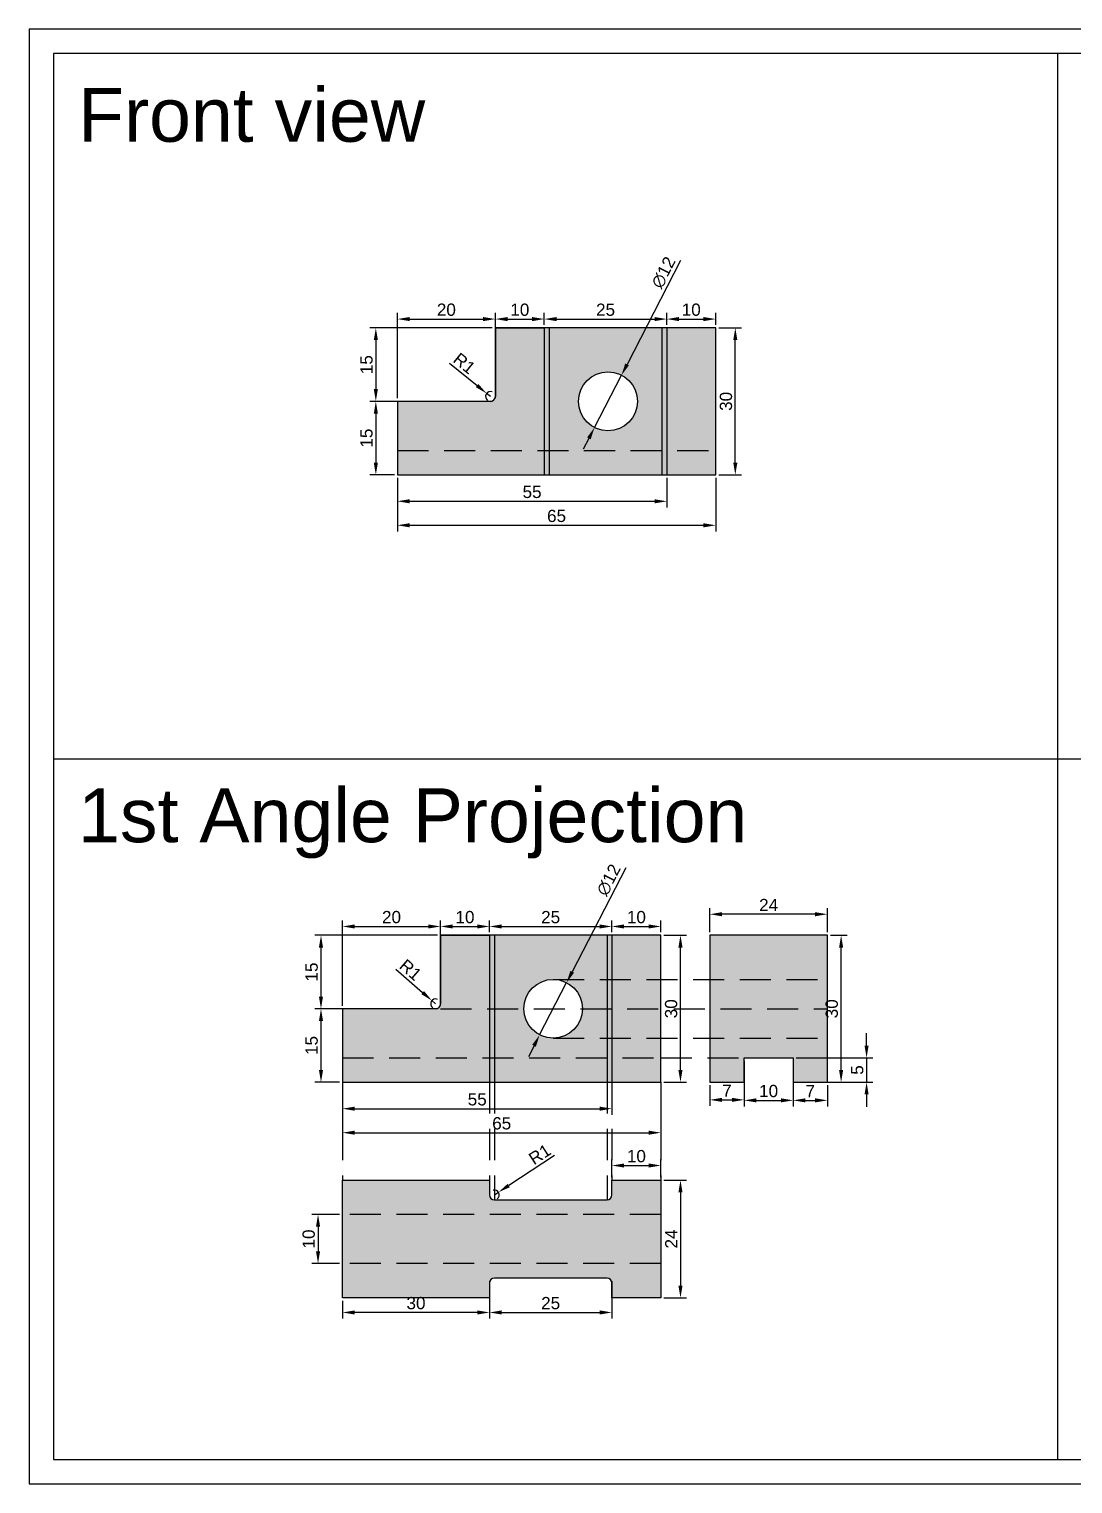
# Model space of a CAD drawing. Header units: millimetres. Extents: x 0 to 420, y 0 to 297.
# Drawn here: x 0 to 213.1, y 0 to 297 of the extents above; entities that cross this region are included whole.
import ezdxf

# ---------------------------------------------------------------- set-up
doc = ezdxf.new("R2010")
doc.units = ezdxf.units.MM
doc.linetypes.add('DASHED2', pattern=[9.525, 6.35, -3.175])
doc.styles.get("Standard").update_dxf_attribs({"font": 'arial.ttf'})
doc.dimstyles.new('ISO-25', dxfattribs={"dimtxt": 2.5, "dimasz": 2.5, "dimexe": 1.25, "dimexo": 0.625, "dimtad": 1, "dimtxsty": 'Standard', "dimcen": 2.5, "dimadec": 0, "dimazin": 0, "dimtfac": 1, "dimtmove": 0, "dimatfit": 3, "dimfxl": 1, "dimarcsym": 0})

# ---------------------------------------------------------------- blocks, each defined once
blk = doc.blocks.new('*D3')
at = {"color": 0, "lineweight": -2, "transparency": 16777216}
for p, q in [((84, 112.62), (84, 115.05)), ((86.5, 113.8), (91.5, 113.8)), ((94, 112.62), (94, 115.05))]:
    blk.add_line(p, q, dxfattribs=at)
at = {"color": 0, "transparency": 16777216}
for points in [[(86.5, 114.22), (86.5, 113.38), (84, 113.8)], [(91.5, 114.22), (91.5, 113.38), (94, 113.8)]]:
    blk.add_solid(points, dxfattribs=at)
at = {"layer": 'Defpoints', "color": 0, "transparency": 16777216}
for p in [(94, 113.8), (84, 112), (94, 112)]:
    blk.add_point(p, dxfattribs=at)
at = {"color": 0, "transparency": 16777216, "insert": (89, 115.7), "char_height": 2.5, "attachment_point": 5}
blk.add_mtext('10', dxfattribs=at)
blk = doc.blocks.new('*D5')
at = {"color": 0, "lineweight": -2, "transparency": 16777216}
for p, q in [((94, 112.62), (94, 115.05)), ((96.5, 113.8), (116.5, 113.8)), ((119, 112.62), (119, 115.05))]:
    blk.add_line(p, q, dxfattribs=at)
at = {"color": 0, "transparency": 16777216}
for points in [[(96.5, 114.22), (96.5, 113.38), (94, 113.8)], [(116.5, 114.22), (116.5, 113.38), (119, 113.8)]]:
    blk.add_solid(points, dxfattribs=at)
at = {"layer": 'Defpoints', "color": 0, "transparency": 16777216}
for p in [(119, 113.8), (94, 112), (119, 112)]:
    blk.add_point(p, dxfattribs=at)
at = {"color": 0, "transparency": 16777216, "insert": (106.5, 115.7), "char_height": 2.5, "attachment_point": 5}
blk.add_mtext('25', dxfattribs=at)
blk = doc.blocks.new('*D6')
at = {"color": 0, "lineweight": -2, "transparency": 16777216}
for p, q in [((119, 112.62), (119, 115.05)), ((121.5, 113.8), (126.5, 113.8)), ((129, 112.62), (129, 115.05))]:
    blk.add_line(p, q, dxfattribs=at)
at = {"color": 0, "transparency": 16777216}
for points in [[(121.5, 114.22), (121.5, 113.38), (119, 113.8)], [(126.5, 114.22), (126.5, 113.38), (129, 113.8)]]:
    blk.add_solid(points, dxfattribs=at)
at = {"layer": 'Defpoints', "color": 0, "transparency": 16777216}
for p in [(129, 113.8), (119, 112), (129, 112)]:
    blk.add_point(p, dxfattribs=at)
at = {"color": 0, "transparency": 16777216, "insert": (124, 115.7), "char_height": 2.5, "attachment_point": 5}
blk.add_mtext('10', dxfattribs=at)
blk = doc.blocks.new('*D7')
at = {"color": 0, "lineweight": -2, "transparency": 16777216}
for p, q in [((129.63, 112), (134.25, 112)), ((133, 84.5), (133, 109.5)), ((129.63, 82), (134.25, 82))]:
    blk.add_line(p, q, dxfattribs=at)
at = {"color": 0, "transparency": 16777216}
for points in [[(132.58, 109.5), (133.42, 109.5), (133, 112)], [(132.58, 84.5), (133.42, 84.5), (133, 82)]]:
    blk.add_solid(points, dxfattribs=at)
at = {"layer": 'Defpoints', "color": 0, "transparency": 16777216}
for p in [(129, 112), (133, 112), (129, 82)]:
    blk.add_point(p, dxfattribs=at)
at = {"color": 0, "transparency": 16777216, "insert": (131.1, 97), "char_height": 2.5, "attachment_point": 5, "rotation": 90}
blk.add_mtext('30', dxfattribs=at)
blk = doc.blocks.new('*D8')
at = {"color": 0, "lineweight": -2, "transparency": 16777216}
for p, q in [((83.38, 112), (58.35, 112)), ((59.6, 109.5), (59.6, 99.5)), ((83.38, 97), (58.35, 97))]:
    blk.add_line(p, q, dxfattribs=at)
at = {"color": 0, "transparency": 16777216}
for points in [[(59.18, 109.5), (60.02, 109.5), (59.6, 112)], [(59.18, 99.5), (60.02, 99.5), (59.6, 97)]]:
    blk.add_solid(points, dxfattribs=at)
at = {"layer": 'Defpoints', "color": 0, "transparency": 16777216}
for p in [(84, 112), (59.6, 97), (84, 97)]:
    blk.add_point(p, dxfattribs=at)
at = {"color": 0, "transparency": 16777216, "insert": (57.7, 104.5), "char_height": 2.5, "attachment_point": 5, "rotation": 90}
blk.add_mtext('15', dxfattribs=at)
blk = doc.blocks.new('*D9')
at = {"color": 0, "lineweight": -2, "transparency": 16777216}
for p, q in [((64, 97.62), (64, 115.05)), ((66.5, 113.8), (81.5, 113.8)), ((84, 97.62), (84, 115.05))]:
    blk.add_line(p, q, dxfattribs=at)
at = {"color": 0, "transparency": 16777216}
for points in [[(66.5, 114.22), (66.5, 113.38), (64, 113.8)], [(81.5, 114.22), (81.5, 113.38), (84, 113.8)]]:
    blk.add_solid(points, dxfattribs=at)
at = {"layer": 'Defpoints', "color": 0, "transparency": 16777216}
for p in [(84, 113.8), (64, 97), (84, 97)]:
    blk.add_point(p, dxfattribs=at)
at = {"color": 0, "transparency": 16777216, "insert": (74, 115.7), "char_height": 2.5, "attachment_point": 5}
blk.add_mtext('20', dxfattribs=at)
blk = doc.blocks.new('*D10')
at = {"color": 0, "lineweight": -2, "transparency": 16777216}
for p, q in [((63.38, 97), (58.35, 97)), ((59.6, 94.5), (59.6, 84.5)), ((63.38, 82), (58.35, 82))]:
    blk.add_line(p, q, dxfattribs=at)
at = {"color": 0, "transparency": 16777216}
for points in [[(59.18, 94.5), (60.02, 94.5), (59.6, 97)], [(59.18, 84.5), (60.02, 84.5), (59.6, 82)]]:
    blk.add_solid(points, dxfattribs=at)
at = {"layer": 'Defpoints', "color": 0, "transparency": 16777216}
for p in [(64, 97), (59.6, 82), (64, 82)]:
    blk.add_point(p, dxfattribs=at)
at = {"color": 0, "transparency": 16777216, "insert": (57.7, 89.5), "char_height": 2.5, "attachment_point": 5, "rotation": 90}
blk.add_mtext('15', dxfattribs=at)
blk = doc.blocks.new('*D11')
at = {"color": 0, "lineweight": -2, "transparency": 16777216}
for p, q in [((64, 81.38), (64, 70.45)), ((129, 81.38), (129, 70.45)), ((66.5, 71.7), (126.5, 71.7))]:
    blk.add_line(p, q, dxfattribs=at)
at = {"color": 0, "transparency": 16777216}
for points in [[(66.5, 72.12), (66.5, 71.28), (64, 71.7)], [(126.5, 72.12), (126.5, 71.28), (129, 71.7)]]:
    blk.add_solid(points, dxfattribs=at)
at = {"layer": 'Defpoints', "color": 0, "transparency": 16777216}
for p in [(64, 82), (129, 82), (129, 71.7)]:
    blk.add_point(p, dxfattribs=at)
at = {"color": 0, "transparency": 16777216, "insert": (96.5, 73.6), "char_height": 2.5, "attachment_point": 5}
blk.add_mtext('65', dxfattribs=at)
blk = doc.blocks.new('*D12')
at = {"color": 0, "lineweight": -2, "transparency": 16777216}
for p, q in [((64, 81.38), (64, 75.35)), ((119, 81.38), (119, 75.35)), ((66.5, 76.6), (116.5, 76.6))]:
    blk.add_line(p, q, dxfattribs=at)
at = {"color": 0, "transparency": 16777216}
for points in [[(66.5, 77.02), (66.5, 76.18), (64, 76.6)], [(116.5, 77.02), (116.5, 76.18), (119, 76.6)]]:
    blk.add_solid(points, dxfattribs=at)
at = {"layer": 'Defpoints', "color": 0, "transparency": 16777216}
for p in [(64, 82), (119, 82), (119, 76.6)]:
    blk.add_point(p, dxfattribs=at)
at = {"color": 0, "transparency": 16777216, "insert": (91.5, 78.5), "char_height": 2.5, "attachment_point": 5}
blk.add_mtext('55', dxfattribs=at)
blk = doc.blocks.new('*D13')
at = {"color": 0, "lineweight": -2, "transparency": 16777216}
for p, q in [((121.82, 125.74), (110.9, 104.55)), ((104.25, 91.67), (109.75, 102.33)), ((103.1, 89.45), (101.96, 87.22))]:
    blk.add_line(p, q, dxfattribs=at)
at = {"color": 0, "transparency": 16777216}
for points in [[(110.53, 104.75), (111.27, 104.36), (109.75, 102.33)], [(102.73, 89.64), (103.47, 89.25), (104.25, 91.67)]]:
    blk.add_solid(points, dxfattribs=at)
at = {"layer": 'Defpoints', "color": 0, "transparency": 16777216}
for p in [(109.75, 102.33), (104.25, 91.67)]:
    blk.add_point(p, dxfattribs=at)
at = {"color": 0, "transparency": 16777216, "insert": (118.35, 123.3), "char_height": 2.5, "attachment_point": 5, "rotation": 62.7177}
blk.add_mtext('∅12', dxfattribs=at)
blk = doc.blocks.new('*D14')
at = {"color": 0, "lineweight": -2, "transparency": 16777216}
for p, q in [((95.2, 236.62), (95.2, 239.05)), ((97.7, 237.8), (102.7, 237.8)), ((105.2, 236.62), (105.2, 239.05))]:
    blk.add_line(p, q, dxfattribs=at)
at = {"color": 0, "transparency": 16777216}
for points in [[(97.7, 238.22), (97.7, 237.38), (95.2, 237.8)], [(102.7, 238.22), (102.7, 237.38), (105.2, 237.8)]]:
    blk.add_solid(points, dxfattribs=at)
at = {"layer": 'Defpoints', "color": 0, "transparency": 16777216}
for p in [(105.2, 237.8), (95.2, 236), (105.2, 236)]:
    blk.add_point(p, dxfattribs=at)
at = {"color": 0, "transparency": 16777216, "insert": (100.2, 239.7), "char_height": 2.5, "attachment_point": 5}
blk.add_mtext('10', dxfattribs=at)
blk = doc.blocks.new('*D15')
at = {"color": 0, "lineweight": -2, "transparency": 16777216}
for p, q in [((105.2, 236.62), (105.2, 239.05)), ((107.7, 237.8), (127.7, 237.8)), ((130.2, 236.62), (130.2, 239.05))]:
    blk.add_line(p, q, dxfattribs=at)
at = {"color": 0, "transparency": 16777216}
for points in [[(107.7, 238.22), (107.7, 237.38), (105.2, 237.8)], [(127.7, 238.22), (127.7, 237.38), (130.2, 237.8)]]:
    blk.add_solid(points, dxfattribs=at)
at = {"layer": 'Defpoints', "color": 0, "transparency": 16777216}
for p in [(130.2, 237.8), (105.2, 236), (130.2, 236)]:
    blk.add_point(p, dxfattribs=at)
at = {"color": 0, "transparency": 16777216, "insert": (117.7, 239.7), "char_height": 2.5, "attachment_point": 5}
blk.add_mtext('25', dxfattribs=at)
blk = doc.blocks.new('*D16')
at = {"color": 0, "lineweight": -2, "transparency": 16777216}
for p, q in [((130.2, 236.62), (130.2, 239.05)), ((132.7, 237.8), (137.7, 237.8)), ((140.2, 236.62), (140.2, 239.05))]:
    blk.add_line(p, q, dxfattribs=at)
at = {"color": 0, "transparency": 16777216}
for points in [[(132.7, 238.22), (132.7, 237.38), (130.2, 237.8)], [(137.7, 238.22), (137.7, 237.38), (140.2, 237.8)]]:
    blk.add_solid(points, dxfattribs=at)
at = {"layer": 'Defpoints', "color": 0, "transparency": 16777216}
for p in [(140.2, 237.8), (130.2, 236), (140.2, 236)]:
    blk.add_point(p, dxfattribs=at)
at = {"color": 0, "transparency": 16777216, "insert": (135.2, 239.7), "char_height": 2.5, "attachment_point": 5}
blk.add_mtext('10', dxfattribs=at)
blk = doc.blocks.new('*D20')
at = {"color": 0, "lineweight": -2, "transparency": 16777216}
for p, q in [((140.83, 236), (145.45, 236)), ((144.2, 208.5), (144.2, 233.5)), ((140.83, 206), (145.45, 206))]:
    blk.add_line(p, q, dxfattribs=at)
at = {"color": 0, "transparency": 16777216}
for points in [[(143.78, 233.5), (144.62, 233.5), (144.2, 236)], [(143.78, 208.5), (144.62, 208.5), (144.2, 206)]]:
    blk.add_solid(points, dxfattribs=at)
at = {"layer": 'Defpoints', "color": 0, "transparency": 16777216}
for p in [(140.2, 236), (144.2, 236), (140.2, 206)]:
    blk.add_point(p, dxfattribs=at)
at = {"color": 0, "transparency": 16777216, "insert": (142.3, 221), "char_height": 2.5, "attachment_point": 5, "rotation": 90}
blk.add_mtext('30', dxfattribs=at)
blk = doc.blocks.new('*D17')
at = {"color": 0, "lineweight": -2, "transparency": 16777216}
for p, q in [((94.58, 236), (69.55, 236)), ((70.8, 233.5), (70.8, 223.5)), ((94.58, 221), (69.55, 221))]:
    blk.add_line(p, q, dxfattribs=at)
at = {"color": 0, "transparency": 16777216}
for points in [[(70.38, 233.5), (71.22, 233.5), (70.8, 236)], [(70.38, 223.5), (71.22, 223.5), (70.8, 221)]]:
    blk.add_solid(points, dxfattribs=at)
at = {"layer": 'Defpoints', "color": 0, "transparency": 16777216}
for p in [(95.2, 236), (70.8, 221), (95.2, 221)]:
    blk.add_point(p, dxfattribs=at)
at = {"color": 0, "transparency": 16777216, "insert": (68.9, 228.5), "char_height": 2.5, "attachment_point": 5, "rotation": 90}
blk.add_mtext('15', dxfattribs=at)
blk = doc.blocks.new('*D18')
at = {"color": 0, "lineweight": -2, "transparency": 16777216}
for p, q in [((75.2, 221.62), (75.2, 239.05)), ((77.7, 237.8), (92.7, 237.8)), ((95.2, 221.62), (95.2, 239.05))]:
    blk.add_line(p, q, dxfattribs=at)
at = {"color": 0, "transparency": 16777216}
for points in [[(77.7, 238.22), (77.7, 237.38), (75.2, 237.8)], [(92.7, 238.22), (92.7, 237.38), (95.2, 237.8)]]:
    blk.add_solid(points, dxfattribs=at)
at = {"layer": 'Defpoints', "color": 0, "transparency": 16777216}
for p in [(95.2, 237.8), (75.2, 221), (95.2, 221)]:
    blk.add_point(p, dxfattribs=at)
at = {"color": 0, "transparency": 16777216, "insert": (85.2, 239.7), "char_height": 2.5, "attachment_point": 5}
blk.add_mtext('20', dxfattribs=at)
blk = doc.blocks.new('*D21')
at = {"color": 0, "lineweight": -2, "transparency": 16777216}
for p, q in [((74.58, 221), (69.55, 221)), ((70.8, 218.5), (70.8, 208.5)), ((74.58, 206), (69.55, 206))]:
    blk.add_line(p, q, dxfattribs=at)
at = {"color": 0, "transparency": 16777216}
for points in [[(70.38, 218.5), (71.22, 218.5), (70.8, 221)], [(70.38, 208.5), (71.22, 208.5), (70.8, 206)]]:
    blk.add_solid(points, dxfattribs=at)
at = {"layer": 'Defpoints', "color": 0, "transparency": 16777216}
for p in [(75.2, 221), (70.8, 206), (75.2, 206)]:
    blk.add_point(p, dxfattribs=at)
at = {"color": 0, "transparency": 16777216, "insert": (68.9, 213.5), "char_height": 2.5, "attachment_point": 5, "rotation": 90}
blk.add_mtext('15', dxfattribs=at)
blk = doc.blocks.new('*D22')
at = {"color": 0, "lineweight": -2, "transparency": 16777216}
for p, q in [((75.2, 205.38), (75.2, 194.45)), ((140.2, 205.38), (140.2, 194.45)), ((77.7, 195.7), (137.7, 195.7))]:
    blk.add_line(p, q, dxfattribs=at)
at = {"color": 0, "transparency": 16777216}
for points in [[(77.7, 196.12), (77.7, 195.28), (75.2, 195.7)], [(137.7, 196.12), (137.7, 195.28), (140.2, 195.7)]]:
    blk.add_solid(points, dxfattribs=at)
at = {"layer": 'Defpoints', "color": 0, "transparency": 16777216}
for p in [(75.2, 206), (140.2, 206), (140.2, 195.7)]:
    blk.add_point(p, dxfattribs=at)
at = {"color": 0, "transparency": 16777216, "insert": (107.7, 197.6), "char_height": 2.5, "attachment_point": 5}
blk.add_mtext('65', dxfattribs=at)
blk = doc.blocks.new('*D19')
at = {"color": 0, "lineweight": -2, "transparency": 16777216}
for p, q in [((75.2, 205.38), (75.2, 199.35)), ((130.2, 205.38), (130.2, 199.35)), ((77.7, 200.6), (127.7, 200.6))]:
    blk.add_line(p, q, dxfattribs=at)
at = {"color": 0, "transparency": 16777216}
for points in [[(77.7, 201.02), (77.7, 200.18), (75.2, 200.6)], [(127.7, 201.02), (127.7, 200.18), (130.2, 200.6)]]:
    blk.add_solid(points, dxfattribs=at)
at = {"layer": 'Defpoints', "color": 0, "transparency": 16777216}
for p in [(75.2, 206), (130.2, 206), (130.2, 200.6)]:
    blk.add_point(p, dxfattribs=at)
at = {"color": 0, "transparency": 16777216, "insert": (102.7, 202.5), "char_height": 2.5, "attachment_point": 5}
blk.add_mtext('55', dxfattribs=at)
blk = doc.blocks.new('*D23')
at = {"color": 0, "lineweight": -2, "transparency": 16777216}
for p, q in [((133.02, 249.74), (122.1, 228.55)), ((115.45, 215.67), (120.95, 226.33)), ((114.3, 213.45), (113.16, 211.22))]:
    blk.add_line(p, q, dxfattribs=at)
at = {"color": 0, "transparency": 16777216}
for points in [[(121.73, 228.75), (122.47, 228.36), (120.95, 226.33)], [(113.93, 213.64), (114.67, 213.25), (115.45, 215.67)]]:
    blk.add_solid(points, dxfattribs=at)
at = {"layer": 'Defpoints', "color": 0, "transparency": 16777216}
for p in [(120.95, 226.33), (115.45, 215.67)]:
    blk.add_point(p, dxfattribs=at)
at = {"color": 0, "transparency": 16777216, "insert": (129.55, 247.3), "char_height": 2.5, "attachment_point": 5, "rotation": 62.7177}
blk.add_mtext('∅12', dxfattribs=at)
blk = doc.blocks.new('*D24')
at = {"color": 0, "lineweight": -2, "transparency": 16777216}
for p, q in [((139, 112.62), (139, 117.55)), ((160.5, 116.3), (141.5, 116.3)), ((163, 112.62), (163, 117.55))]:
    blk.add_line(p, q, dxfattribs=at)
at = {"color": 0, "transparency": 16777216}
for points in [[(141.5, 116.72), (141.5, 115.88), (139, 116.3)], [(160.5, 116.72), (160.5, 115.88), (163, 116.3)]]:
    blk.add_solid(points, dxfattribs=at)
at = {"layer": 'Defpoints', "color": 0, "transparency": 16777216}
for p in [(139, 116.3), (139, 112), (163, 112)]:
    blk.add_point(p, dxfattribs=at)
at = {"color": 0, "transparency": 16777216, "insert": (151, 118.18), "char_height": 2.5, "attachment_point": 5}
blk.add_mtext('24', dxfattribs=at)
blk = doc.blocks.new('*D25')
at = {"color": 0, "lineweight": -2, "transparency": 16777216}
for p, q in [((163.63, 112), (167.05, 112)), ((165.8, 84.5), (165.8, 109.5)), ((163.63, 82), (167.05, 82))]:
    blk.add_line(p, q, dxfattribs=at)
at = {"color": 0, "transparency": 16777216}
for points in [[(165.38, 109.5), (166.22, 109.5), (165.8, 112)], [(165.38, 84.5), (166.22, 84.5), (165.8, 82)]]:
    blk.add_solid(points, dxfattribs=at)
at = {"layer": 'Defpoints', "color": 0, "transparency": 16777216}
for p in [(163, 112), (165.8, 112), (163, 82)]:
    blk.add_point(p, dxfattribs=at)
at = {"color": 0, "transparency": 16777216, "insert": (163.9, 97), "char_height": 2.5, "attachment_point": 5, "rotation": 90}
blk.add_mtext('30', dxfattribs=at)
blk = doc.blocks.new('*D26')
at = {"color": 0, "lineweight": -2, "transparency": 16777216}
for p, q in [((146, 86.38), (146, 77.05)), ((156, 86.38), (156, 77.05)), ((148.5, 78.3), (153.5, 78.3))]:
    blk.add_line(p, q, dxfattribs=at)
at = {"color": 0, "transparency": 16777216}
for points in [[(148.5, 78.72), (148.5, 77.88), (146, 78.3)], [(153.5, 78.72), (153.5, 77.88), (156, 78.3)]]:
    blk.add_solid(points, dxfattribs=at)
at = {"layer": 'Defpoints', "color": 0, "transparency": 16777216}
for p in [(146, 87), (156, 87), (156, 78.3)]:
    blk.add_point(p, dxfattribs=at)
at = {"color": 0, "transparency": 16777216, "insert": (151, 80.2), "char_height": 2.5, "attachment_point": 5}
blk.add_mtext('10', dxfattribs=at)
blk = doc.blocks.new('*D27')
at = {"color": 0, "lineweight": -2, "transparency": 16777216}
for p, q in [((139, 81.38), (139, 77.15)), ((146, 81.38), (146, 77.15)), ((141.5, 78.4), (143.5, 78.4))]:
    blk.add_line(p, q, dxfattribs=at)
at = {"color": 0, "transparency": 16777216}
for points in [[(141.5, 78.82), (141.5, 77.98), (139, 78.4)], [(143.5, 78.82), (143.5, 77.98), (146, 78.4)]]:
    blk.add_solid(points, dxfattribs=at)
at = {"layer": 'Defpoints', "color": 0, "transparency": 16777216}
for p in [(139, 82), (146, 82), (146, 78.4)]:
    blk.add_point(p, dxfattribs=at)
at = {"color": 0, "transparency": 16777216, "insert": (142.5, 80.28), "char_height": 2.5, "attachment_point": 5}
blk.add_mtext('7', dxfattribs=at)
blk = doc.blocks.new('*D28')
at = {"color": 0, "lineweight": -2, "transparency": 16777216}
for p, q in [((156, 81.38), (156, 77.05)), ((163, 81.38), (163, 77.05)), ((158.5, 78.3), (160.5, 78.3))]:
    blk.add_line(p, q, dxfattribs=at)
at = {"color": 0, "transparency": 16777216}
for points in [[(158.5, 78.72), (158.5, 77.88), (156, 78.3)], [(160.5, 78.72), (160.5, 77.88), (163, 78.3)]]:
    blk.add_solid(points, dxfattribs=at)
at = {"layer": 'Defpoints', "color": 0, "transparency": 16777216}
for p in [(156, 82), (163, 82), (163, 78.3)]:
    blk.add_point(p, dxfattribs=at)
at = {"color": 0, "transparency": 16777216, "insert": (159.5, 80.18), "char_height": 2.5, "attachment_point": 5}
blk.add_mtext('7', dxfattribs=at)
blk = doc.blocks.new('*D29')
at = {"color": 0, "lineweight": -2, "transparency": 16777216}
for p, q in [((171, 89.5), (171, 92)), ((156.63, 87), (172.25, 87)), ((171, 87), (171, 82)), ((156.63, 82), (172.25, 82)), ((171, 79.5), (171, 77))]:
    blk.add_line(p, q, dxfattribs=at)
at = {"color": 0, "transparency": 16777216}
for points in [[(170.58, 89.5), (171.42, 89.5), (171, 87)], [(170.58, 79.5), (171.42, 79.5), (171, 82)]]:
    blk.add_solid(points, dxfattribs=at)
at = {"layer": 'Defpoints', "color": 0, "transparency": 16777216}
for p in [(156, 87), (156, 82), (171, 82)]:
    blk.add_point(p, dxfattribs=at)
at = {"color": 0, "transparency": 16777216, "insert": (169.1, 84.5), "char_height": 2.5, "attachment_point": 5, "rotation": 90}
blk.add_mtext('5', dxfattribs=at)
blk = doc.blocks.new('*D31')
at = {"color": 0, "lineweight": -2, "transparency": 16777216}
for p, q in [((129.63, 62), (134.25, 62)), ((133, 59.5), (133, 40.5)), ((129.63, 38), (134.25, 38))]:
    blk.add_line(p, q, dxfattribs=at)
at = {"color": 0, "transparency": 16777216}
for points in [[(132.58, 59.5), (133.42, 59.5), (133, 62)], [(132.58, 40.5), (133.42, 40.5), (133, 38)]]:
    blk.add_solid(points, dxfattribs=at)
at = {"layer": 'Defpoints', "color": 0, "transparency": 16777216}
for p in [(129, 62), (129, 38), (133, 38)]:
    blk.add_point(p, dxfattribs=at)
at = {"color": 0, "transparency": 16777216, "insert": (131.12, 50), "char_height": 2.5, "attachment_point": 5, "rotation": 90}
blk.add_mtext('24', dxfattribs=at)
blk = doc.blocks.new('*D32')
at = {"color": 0, "lineweight": -2, "transparency": 16777216}
for p, q in [((119, 62.62), (119, 66.25)), ((129, 62.62), (129, 66.25)), ((121.5, 65), (126.5, 65))]:
    blk.add_line(p, q, dxfattribs=at)
at = {"color": 0, "transparency": 16777216}
for points in [[(121.5, 65.42), (121.5, 64.58), (119, 65)], [(126.5, 65.42), (126.5, 64.58), (129, 65)]]:
    blk.add_solid(points, dxfattribs=at)
at = {"layer": 'Defpoints', "color": 0, "transparency": 16777216}
for p in [(129, 65), (119, 62), (129, 62)]:
    blk.add_point(p, dxfattribs=at)
at = {"color": 0, "transparency": 16777216, "insert": (124, 66.9), "char_height": 2.5, "attachment_point": 5}
blk.add_mtext('10', dxfattribs=at)
blk = doc.blocks.new('*D33')
at = {"color": 0, "lineweight": -2, "transparency": 16777216}
for p, q in [((94, 41.38), (94, 33.75)), ((119, 41.38), (119, 33.75)), ((96.5, 35), (116.5, 35))]:
    blk.add_line(p, q, dxfattribs=at)
at = {"color": 0, "transparency": 16777216}
for points in [[(96.5, 35.42), (96.5, 34.58), (94, 35)], [(116.5, 35.42), (116.5, 34.58), (119, 35)]]:
    blk.add_solid(points, dxfattribs=at)
at = {"layer": 'Defpoints', "color": 0, "transparency": 16777216}
for p in [(94, 42), (119, 42), (119, 35)]:
    blk.add_point(p, dxfattribs=at)
at = {"color": 0, "transparency": 16777216, "insert": (106.5, 36.9), "char_height": 2.5, "attachment_point": 5}
blk.add_mtext('25', dxfattribs=at)
blk = doc.blocks.new('*D34')
at = {"color": 0, "lineweight": -2, "transparency": 16777216}
for p, q in [((64, 37.38), (64, 33.75)), ((94, 37.38), (94, 33.75)), ((91.5, 35), (66.5, 35))]:
    blk.add_line(p, q, dxfattribs=at)
at = {"color": 0, "transparency": 16777216}
for points in [[(66.5, 35.42), (66.5, 34.58), (64, 35)], [(91.5, 35.42), (91.5, 34.58), (94, 35)]]:
    blk.add_solid(points, dxfattribs=at)
at = {"layer": 'Defpoints', "color": 0, "transparency": 16777216}
for p in [(64, 38), (94, 38), (64, 35)]:
    blk.add_point(p, dxfattribs=at)
at = {"color": 0, "transparency": 16777216, "insert": (79, 36.9), "char_height": 2.5, "attachment_point": 5}
blk.add_mtext('30', dxfattribs=at)
blk = doc.blocks.new('*D35')
at = {"color": 0, "lineweight": -2, "transparency": 16777216}
for p, q in [((63.38, 55), (57.75, 55)), ((59, 52.5), (59, 47.5)), ((63.38, 45), (57.75, 45))]:
    blk.add_line(p, q, dxfattribs=at)
at = {"color": 0, "transparency": 16777216}
for points in [[(58.58, 52.5), (59.42, 52.5), (59, 55)], [(58.58, 47.5), (59.42, 47.5), (59, 45)]]:
    blk.add_solid(points, dxfattribs=at)
at = {"layer": 'Defpoints', "color": 0, "transparency": 16777216}
for p in [(64, 55), (59, 45), (64, 45)]:
    blk.add_point(p, dxfattribs=at)
at = {"color": 0, "transparency": 16777216, "insert": (57.1, 50), "char_height": 2.5, "attachment_point": 5, "rotation": 90}
blk.add_mtext('10', dxfattribs=at)
blk = doc.blocks.new('*D68')
at = {"color": 0, "lineweight": -2, "transparency": 16777216}
for p, q in [((107.31, 67.01), (97.93, 60.91)), ((95, 59), (95.84, 59.55))]:
    blk.add_line(p, q, dxfattribs=at)
blk.add_arc((95, 59), 1, 305.8099, 104.6631, dxfattribs=at)
at = {"color": 0, "transparency": 16777216}
blk.add_solid([(97.71, 61.26), (98.16, 60.56), (95.84, 59.55)], dxfattribs=at)
at = {"layer": 'Defpoints', "color": 0, "transparency": 16777216}
for p in [(95.84, 59.55), (95, 59)]:
    blk.add_point(p, dxfattribs=at)
at = {"color": 0, "transparency": 16777216, "insert": (104.27, 67.28), "char_height": 2.5, "attachment_point": 5, "rotation": 33.0434}
blk.add_mtext('R1', dxfattribs=at)
blk = doc.blocks.new('*D69')
at = {"color": 0, "lineweight": -2, "transparency": 16777216}
for p, q in [((74.86, 105.1), (80.36, 100.3)), ((83, 98), (82.25, 98.66))]:
    blk.add_line(p, q, dxfattribs=at)
blk.add_arc((83, 98), 1, 67.2985, 234.1901, dxfattribs=at)
at = {"color": 0, "transparency": 16777216}
blk.add_solid([(80.64, 100.61), (80.09, 99.99), (82.25, 98.66)], dxfattribs=at)
at = {"layer": 'Defpoints', "color": 0, "transparency": 16777216}
for p in [(82.25, 98.66), (83, 98)]:
    blk.add_point(p, dxfattribs=at)
at = {"color": 0, "transparency": 16777216, "insert": (77.9, 104.94), "char_height": 2.5, "attachment_point": 5, "rotation": 318.9182}
blk.add_mtext('R1', dxfattribs=at)
blk = doc.blocks.new('*D70')
at = {"color": 0, "lineweight": -2, "transparency": 16777216}
for p, q in [((85.83, 228.82), (91.49, 224.21)), ((94.2, 222), (93.42, 222.63))]:
    blk.add_line(p, q, dxfattribs=at)
blk.add_arc((94.2, 222), 1, 69.2066, 234.1901, dxfattribs=at)
at = {"color": 0, "transparency": 16777216}
blk.add_solid([(91.75, 224.53), (91.22, 223.89), (93.42, 222.63)], dxfattribs=at)
at = {"layer": 'Defpoints', "color": 0, "transparency": 16777216}
for p in [(93.42, 222.63), (94.2, 222)]:
    blk.add_point(p, dxfattribs=at)
at = {"color": 0, "transparency": 16777216, "insert": (88.88, 228.76), "char_height": 2.5, "attachment_point": 5, "rotation": 320.8263}
blk.add_mtext('R1', dxfattribs=at)

msp = doc.modelspace()

# ---------------------------------------------------------------- hatches: boundary and pattern name
h = msp.add_hatch(color=34)
h.dxf.hatch_style = 1
h.paths.add_polyline_path([(105.2, 236), (95.2, 236), (95.2, 222, -0.4142136), (94.2, 221), (75.2, 221), (75.2, 206), (105.2, 206)])
h.paths.add_polyline_path([(140.2, 236), (130.2, 236), (130.2, 206), (140.2, 206)])
h = msp.add_hatch(color=32)
h.dxf.hatch_style = 1
h.paths.add_polyline_path([(129.2, 206), (130.2, 206), (130.2, 236), (129.2, 236)])
h.paths.add_polyline_path([(105.2, 206), (106.2, 206), (106.2, 236), (105.2, 236)])
h = msp.add_hatch(color=34)
h.dxf.hatch_style = 1
h.paths.add_polyline_path([(106.2, 236), (106.2, 206), (129.2, 206), (129.2, 236)])
h.paths.add_polyline_path([(124.2, 221, -1), (112.2, 221, -1)], flags=16)
h = msp.add_hatch(color=34)
h.dxf.hatch_style = 1
h.paths.add_polyline_path([(94, 112), (84, 112), (84, 98, -0.4142136), (83, 97), (64, 97), (64, 82), (94, 82)])
h.paths.add_polyline_path([(129, 112), (119, 112), (119, 82), (129, 82)])
h = msp.add_hatch(color=32)
h.dxf.hatch_style = 1
h.paths.add_polyline_path([(118, 82), (119, 82), (119, 112), (118, 112)])
h.paths.add_polyline_path([(94, 82), (95, 82), (95, 112), (94, 112)])
h = msp.add_hatch(color=34)
h.dxf.hatch_style = 1
h.paths.add_polyline_path([(95, 112), (95, 82), (118, 82), (118, 112)])
h.paths.add_polyline_path([(113, 97, -1), (101, 97, -1)], flags=16)
h = msp.add_hatch(color=34)
h.dxf.hatch_style = 1
h.paths.add_polyline_path([(139, 82), (146, 82), (146, 87), (156, 87), (156, 82), (163, 82), (163, 112), (139, 112)])
h = msp.add_hatch(color=34)
h.dxf.hatch_style = 1
h.paths.add_polyline_path([(64, 62), (64, 38), (94, 38), (94, 41, -0.4142136), (95, 42), (118, 42, -0.4142136), (119, 41), (119, 38), (129, 38), (129, 62), (119, 62), (119, 59, -0.4142136), (118, 58), (95, 58, -0.4142136), (94, 59), (94, 62)])

# ---------------------------------------------------------------- linework, layer by layer
for p, q in [((210, 292), (210, 5)), ((105.2, 236), (95.2, 236)), ((140.2, 236), (130.2, 236)), ((5, 148), (415, 148)), ((94, 112), (84, 112)), ((129, 112), (119, 112))]:
    msp.add_line(p, q)
at = {"color": 32}
for p, q in [((95.2, 236), (95.2, 222)), ((95.2, 236), (105.2, 236)), ((130.2, 236), (105.2, 236)), ((105.2, 236), (105.2, 206)), ((106.2, 236), (106.2, 206)), ((129.2, 236), (129.2, 206)), ((140.2, 236), (130.2, 236)), ((130.2, 236), (130.2, 206)), ((140.2, 206), (140.2, 236)), ((94.2, 221), (75.2, 221)), ((75.2, 221), (75.2, 206)), ((75.2, 206), (140.2, 206)), ((84, 112), (84, 98)), ((84, 112), (94, 112)), ((119, 112), (94, 112)), ((94, 112), (94, 82)), ((95, 112), (95, 82)), ((118, 112), (118, 82)), ((129, 112), (119, 112)), ((119, 112), (119, 82)), ((129, 82), (129, 112)), ((163, 112), (139, 112)), ((139, 112), (139, 82)), ((163, 82), (163, 112)), ((83, 97), (64, 97)), ((64, 97), (64, 82)), ((146, 82), (146, 87)), ((146, 87), (156, 87)), ((156, 87), (156, 82)), ((64, 82), (129, 82)), ((139, 82), (146, 82)), ((156, 82), (163, 82))]:
    msp.add_line(p, q, dxfattribs=at)
at = {"color": 18, "linetype": 'DASHED2', "true_color": 0x000000}
for p, q in [((75.2, 211), (140.2, 211)), ((107, 103), (163, 103)), ((84, 97), (163, 97)), ((107, 91), (163, 91)), ((64, 87), (129, 87)), ((129, 87), (156, 87)), ((64, 82), (64, 62)), ((94, 82), (94, 62)), ((95, 82), (95, 58)), ((118, 82), (118, 58)), ((119, 82), (119, 62)), ((129, 82), (129, 62)), ((129, 55), (64, 55)), ((129, 45), (64, 45))]:
    msp.add_line(p, q, dxfattribs=at)
at = {"color": 34}
for p, q in [((64, 62), (94, 62)), ((64, 38), (64, 62)), ((94, 62), (94, 59)), ((119, 59), (119, 62)), ((119, 62), (129, 62)), ((129, 62), (129, 38)), ((95, 58), (118, 58)), ((118, 42), (95, 42)), ((94, 41), (94, 38)), ((119, 38), (119, 41)), ((94, 38), (64, 38)), ((129, 38), (119, 38))]:
    msp.add_line(p, q, dxfattribs=at)
for points in [[(0, 0), (420, 0), (420, 297), (0, 297)], [(5, 5), (415, 5), (415, 292), (5, 292)]]:
    msp.add_lwpolyline(points, close=True)
at = {"color": 32}
for centre in [(118.2, 221), (107, 97)]:
    msp.add_circle(centre, 6, dxfattribs=at)
for centre in [(94.2, 222), (83, 98)]:
    msp.add_arc(centre, 1, 270, 0, dxfattribs=at)
at = {"color": 34}
for centre, start, end in [((95, 59), 180, 270), ((118, 59), 270, 0), ((95, 41), 90, 180), ((118, 41), 0, 90)]:
    msp.add_arc(centre, 1, start, end, dxfattribs=at)

# ---------------------------------------------------------------- texts
for s, p in [('Front view', (10, 274)), ('1st Angle Projection', (10, 131))]:
    msp.add_text(s, height=11).set_placement(p)

# ---------------------------------------------------------------- dimensions: what is measured, and where the dimension line sits
for p1, p2, picture, middle in [((115.45, 215.667), (120.95, 226.333), '*D23', (131.3, 246.4)), ((104.25, 91.667), (109.75, 102.333), '*D13', (120.1, 122.4))]:
    dim = msp.add_diameter_dim_2p(p1=p1, p2=p2, dimstyle='ISO-25')
    dim.commit()
    dim.dimension.update_dxf_attribs({"geometry": picture, "text_midpoint": middle, "dimtype": 163})
for base, p1, p2, picture, middle in [((95.2, 237.8), (75.2, 221), (95.2, 221), '*D18', (85.2, 239.701)), ((105.2, 237.8), (95.2, 236), (105.2, 236), '*D14', (100.2, 239.701)), ((130.2, 237.8), (105.2, 236), (130.2, 236), '*D15', (117.7, 239.701)), ((140.2, 237.8), (130.2, 236), (140.2, 236), '*D16', (135.2, 239.701)), ((140.2, 195.7), (75.2, 206), (140.2, 206), '*D22', (107.7, 197.601)), ((130.2, 200.6), (75.2, 206), (130.2, 206), '*D19', (102.7, 202.496)), ((139, 116.3), (163, 112), (139, 112), '*D24', (151, 118.18)), ((84, 113.8), (64, 97), (84, 97), '*D9', (74, 115.701)), ((94, 113.8), (84, 112), (94, 112), '*D3', (89, 115.701)), ((119, 113.8), (94, 112), (119, 112), '*D5', (106.5, 115.701)), ((129, 113.8), (119, 112), (129, 112), '*D6', (124, 115.701)), ((156, 78.3), (146, 87), (156, 87), '*D26', (151, 80.201)), ((129, 71.7), (64, 82), (129, 82), '*D11', (96.5, 73.601)), ((119, 76.6), (64, 82), (119, 82), '*D12', (91.5, 78.496)), ((146, 78.4), (139, 82), (146, 82), '*D27', (142.5, 80.275)), ((163, 78.3), (156, 82), (163, 82), '*D28', (159.5, 80.175)), ((129, 65), (119, 62), (129, 62), '*D32', (124, 66.901)), ((119, 35), (94, 42), (119, 42), '*D33', (106.5, 36.901)), ((64, 35), (94, 38), (64, 38), '*D34', (79, 36.902))]:
    dim = msp.add_linear_dim(base=base, p1=p1, p2=p2, dimstyle='ISO-25')
    dim.commit()
    dim.dimension.update_dxf_attribs({"geometry": picture, "text_midpoint": middle})
for base, p1, p2, picture, middle in [((70.8, 221), (95.2, 236), (95.2, 221), '*D17', (68.899, 228.5)), ((70.8, 206), (75.2, 221), (75.2, 206), '*D21', (68.899, 213.5)), ((59.6, 97), (84, 112), (84, 97), '*D8', (57.699, 104.5)), ((165.8, 112), (163, 82), (163, 112), '*D25', (163.898, 97)), ((59.6, 82), (64, 97), (64, 82), '*D10', (57.699, 89.5)), ((171, 82), (156, 87), (156, 82), '*D29', (169.104, 84.5)), ((133, 38), (129, 62), (129, 38), '*D31', (131.12, 50)), ((59, 45), (64, 55), (64, 45), '*D35', (57.099, 50))]:
    dim = msp.add_linear_dim(base=base, p1=p1, p2=p2, angle=90, dimstyle='ISO-25')
    dim.commit()
    dim.dimension.update_dxf_attribs({"geometry": picture, "text_midpoint": middle})
for base, p1, p2, picture, middle in [((144.2, 236), (140.2, 206), (140.2, 236), '*D20', (144.2, 221)), ((133, 112), (129, 82), (129, 112), '*D7', (133, 97))]:
    dim = msp.add_linear_dim(base=base, p1=p1, p2=p2, angle=90, dimstyle='ISO-25')
    dim.commit()
    dim.dimension.update_dxf_attribs({"geometry": picture, "text_midpoint": middle, "dimtype": 160})
for center, mpoint, picture, middle in [((94.2, 222), (93.425, 222.632), '*D70', (88.876, 228.763)), ((83, 98), (82.246, 98.657), '*D69', (77.904, 104.937))]:
    dim = msp.add_radius_dim(center=center, mpoint=mpoint, dimstyle='ISO-25')
    dim.commit()
    dim.dimension.update_dxf_attribs({"geometry": picture, "text_midpoint": middle})
dim = msp.add_radius_dim(center=(95, 59), mpoint=(95.838, 59.545), dimstyle='ISO-25')
dim.commit()
dim.dimension.update_dxf_attribs({"geometry": '*D68', "text_midpoint": (105.3, 65.7), "dimtype": 164})

doc.saveas('drawing.dxf')
